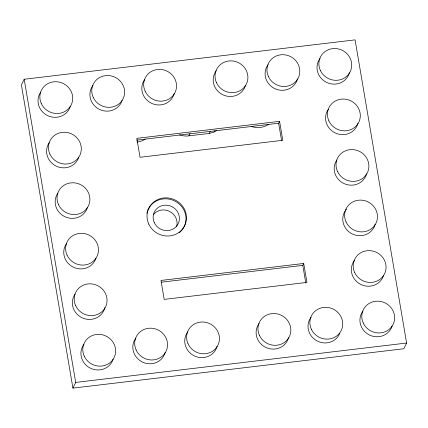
<?xml version="1.0" encoding="UTF-8"?>
<svg xmlns="http://www.w3.org/2000/svg" width="428" height="428" viewBox="0 0 428 428"><rect width="100%" height="100%" fill="white"/><g stroke="black" fill="none" stroke-linecap="round" stroke-linejoin="round"><path stroke-width="0.64" d="M24.187 79.25L21.4 84.958L72.91 388.126L403.813 348.75L406.6 343.042L355.09 39.874L24.187 79.25L75.692 382.413L72.91 388.126M179.514 134.815A19.923 18.886 26 0 0 187.801 136.008L188.903 135.794L189.968 133.622M188.903 135.794L209.244 133.472L210.309 131.294M209.244 133.472L214.102 132.011L214.637 130.925M281.64 140.898L278.644 123.253L279.57 121.349L136.826 138.335L140.047 157.285L282.79 140.298L279.57 121.349M305.785 283.004L302.789 265.365L303.714 263.461L160.971 280.447L164.191 299.391L306.935 282.405L303.714 263.461M214.102 132.011L216.761 130.363M136.564 140.159L278.644 123.253M161.372 282.191L302.789 265.365M75.692 382.413L406.6 343.042M349.371 72.771A16.606 15.74 26 0 1 326.51 82.358A16.606 15.74 26 0 1 320.064 58.427M357.958 123.301A16.606 15.74 26 0 1 335.37 133.022A16.606 15.74 26 0 1 328.303 109.424M383.547 275.45A16.606 15.74 26 0 1 360.569 284.331A16.606 15.74 26 0 1 354.405 260.534M392.134 325.981A16.606 15.74 26 0 1 369.155 334.856A16.606 15.74 26 0 1 362.987 311.065M288.483 337.762A16.606 15.74 26 0 1 265.617 347.349A16.606 15.74 26 0 1 259.175 323.418M217.108 346.257A16.606 15.74 26 0 1 194.248 355.845A16.606 15.74 26 0 1 187.801 331.909M165.203 352.431A16.606 15.74 26 0 1 142.342 362.018A16.606 15.74 26 0 1 135.895 338.088M113.131 359.178A16.606 15.74 26 0 1 90.153 368.053A16.606 15.74 26 0 1 83.99 344.262M104.849 307.507A16.606 15.74 26 0 1 82.411 317.929A16.606 15.74 26 0 1 75.055 294.207M95.963 258.121A16.606 15.74 26 0 1 73.263 267.136A16.606 15.74 26 0 1 66.474 243.676M87.376 207.596A16.606 15.74 26 0 1 64.676 216.611A16.606 15.74 26 0 1 57.887 193.151M78.795 157.065A16.606 15.74 26 0 1 56.089 166.085A16.606 15.74 26 0 1 49.306 142.626M70.208 106.54A16.606 15.74 26 0 1 47.508 115.555A16.606 15.74 26 0 1 40.719 92.095M122.114 100.366A16.606 15.74 26 0 1 99.136 109.242A16.606 15.74 26 0 1 92.972 85.445M174.185 93.62A16.606 15.74 26 0 1 151.325 103.207A16.606 15.74 26 0 1 144.878 79.271M245.394 85.696A16.606 15.74 26 0 1 222.416 94.572A16.606 15.74 26 0 1 216.252 70.781M297.465 78.95A16.606 15.74 26 0 1 274.605 88.537A16.606 15.74 26 0 1 268.158 64.601M145.311 139.095A19.923 18.886 26 0 1 137.03 142.08M268.575 124.43A19.923 18.886 26 0 1 251.348 126.485M148.104 209.688A19.923 18.886 26 0 1 149.046 208.083M153.251 214.808A13.284 12.589 26 0 1 169.525 211.362A13.284 12.589 26 0 1 176.673 226.375M366.539 173.827A16.606 15.74 26 0 1 343.957 183.548A16.606 15.74 26 0 1 336.89 159.954M375.126 224.358A16.606 15.74 26 0 1 352.544 234.073A16.606 15.74 26 0 1 345.471 210.48M345.819 210.009A16.606 15.74 26 0 1 346.568 209.105M339.837 333.262A16.606 15.74 26 0 1 316.699 340.742A16.606 15.74 26 0 1 311.081 317.239M147.799 210.421A19.923 18.886 26 0 1 177.492 202.663A19.923 18.886 26 0 1 179.273 232.757M146.916 213.385A19.923 18.886 26 0 1 147.585 210.993M328.897 120.894A16.606 15.74 26 0 0 357.241 124.746A16.606 15.74 26 0 0 345.482 99.194A16.606 15.74 26 0 0 328.897 120.894M320.315 70.369A16.606 15.74 26 0 0 348.654 74.221A16.606 15.74 26 0 0 336.895 48.669A16.606 15.74 26 0 0 320.315 70.369M268.41 76.548A16.606 15.74 26 0 0 296.748 80.394A16.606 15.74 26 0 0 284.989 54.843A16.606 15.74 26 0 0 268.41 76.548M216.498 82.722A16.606 15.74 26 0 0 244.843 86.568A16.606 15.74 26 0 0 233.083 61.017A16.606 15.74 26 0 0 216.498 82.722M145.129 91.212A16.606 15.74 26 0 0 173.468 95.064A16.606 15.74 26 0 0 161.709 69.513A16.606 15.74 26 0 0 145.129 91.212M93.224 97.391A16.606 15.74 26 0 0 121.563 101.238A16.606 15.74 26 0 0 109.803 75.686A16.606 15.74 26 0 0 93.224 97.391M41.313 103.565A16.606 15.74 26 0 0 69.657 107.417A16.606 15.74 26 0 0 57.898 81.866A16.606 15.74 26 0 0 41.313 103.565M49.899 154.096A16.606 15.74 26 0 0 78.238 157.943A16.606 15.74 26 0 0 66.479 132.391A16.606 15.74 26 0 0 49.899 154.096M58.486 204.621A16.606 15.74 26 0 0 86.825 208.473A16.606 15.74 26 0 0 75.066 182.922A16.606 15.74 26 0 0 58.486 204.621M67.068 255.152A16.606 15.74 26 0 0 95.412 258.999A16.606 15.74 26 0 0 83.653 233.447A16.606 15.74 26 0 0 67.068 255.152M75.654 305.678A16.606 15.74 26 0 0 103.993 309.524A16.606 15.74 26 0 0 92.234 283.973A16.606 15.74 26 0 0 75.654 305.678M84.241 356.203A16.606 15.74 26 0 0 112.58 360.055A16.606 15.74 26 0 0 100.821 334.503A16.606 15.74 26 0 0 84.241 356.203M136.147 350.029A16.606 15.74 26 0 0 164.486 353.876A16.606 15.74 26 0 0 152.726 328.324A16.606 15.74 26 0 0 136.147 350.029M188.053 343.85A16.606 15.74 26 0 0 216.391 347.702A16.606 15.74 26 0 0 204.632 322.15A16.606 15.74 26 0 0 188.053 343.85M259.421 335.359A16.606 15.74 26 0 0 287.766 339.211A16.606 15.74 26 0 0 276.007 313.66A16.606 15.74 26 0 0 259.421 335.359M363.238 323.006A16.606 15.74 26 0 0 391.577 326.858A16.606 15.74 26 0 0 379.818 301.307A16.606 15.74 26 0 0 363.238 323.006M354.651 272.481A16.606 15.74 26 0 0 382.996 276.328A16.606 15.74 26 0 0 371.237 250.776A16.606 15.74 26 0 0 354.651 272.481M148.762 224.074A19.923 18.886 26 0 0 182.772 228.696A19.923 18.886 26 0 0 168.659 198.03A19.923 18.886 26 0 0 148.762 224.074M337.483 171.425A16.606 15.74 26 0 0 365.822 175.271A16.606 15.74 26 0 0 354.063 149.72A16.606 15.74 26 0 0 337.483 171.425M346.07 221.95A16.606 15.74 26 0 0 374.409 225.802A16.606 15.74 26 0 0 362.65 200.251A16.606 15.74 26 0 0 346.07 221.95M311.333 329.185A16.606 15.74 26 0 0 339.671 333.032A16.606 15.74 26 0 0 327.912 307.481A16.606 15.74 26 0 0 311.333 329.185M154.289 222.646A13.284 12.589 26 0 0 176.962 225.727A13.284 12.589 26 0 0 167.551 205.285A13.284 12.589 26 0 0 154.289 222.646"/></g></svg>
